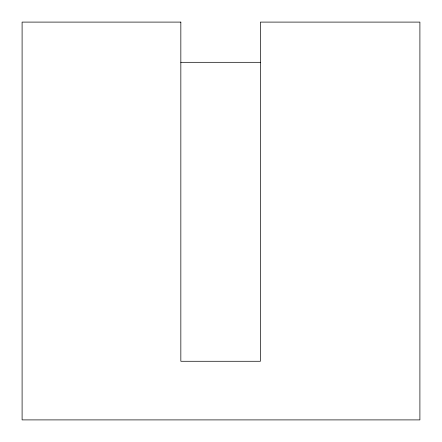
<?xml version="1.0" encoding="UTF-8"?>
<svg xmlns="http://www.w3.org/2000/svg" width="442" height="442" viewBox="0 0 442 442"><rect width="100%" height="100%" fill="white"/><g stroke="black" fill="none" stroke-linecap="round" stroke-linejoin="round"><path stroke-width="0.66" d="M180.839 62.316L260.399 62.316M180.839 22.1L22.1 22.1L22.1 419.9L419.9 419.9L419.9 22.1L260.399 22.1L260.399 361.274L180.839 361.274L180.839 22.1"/></g></svg>
